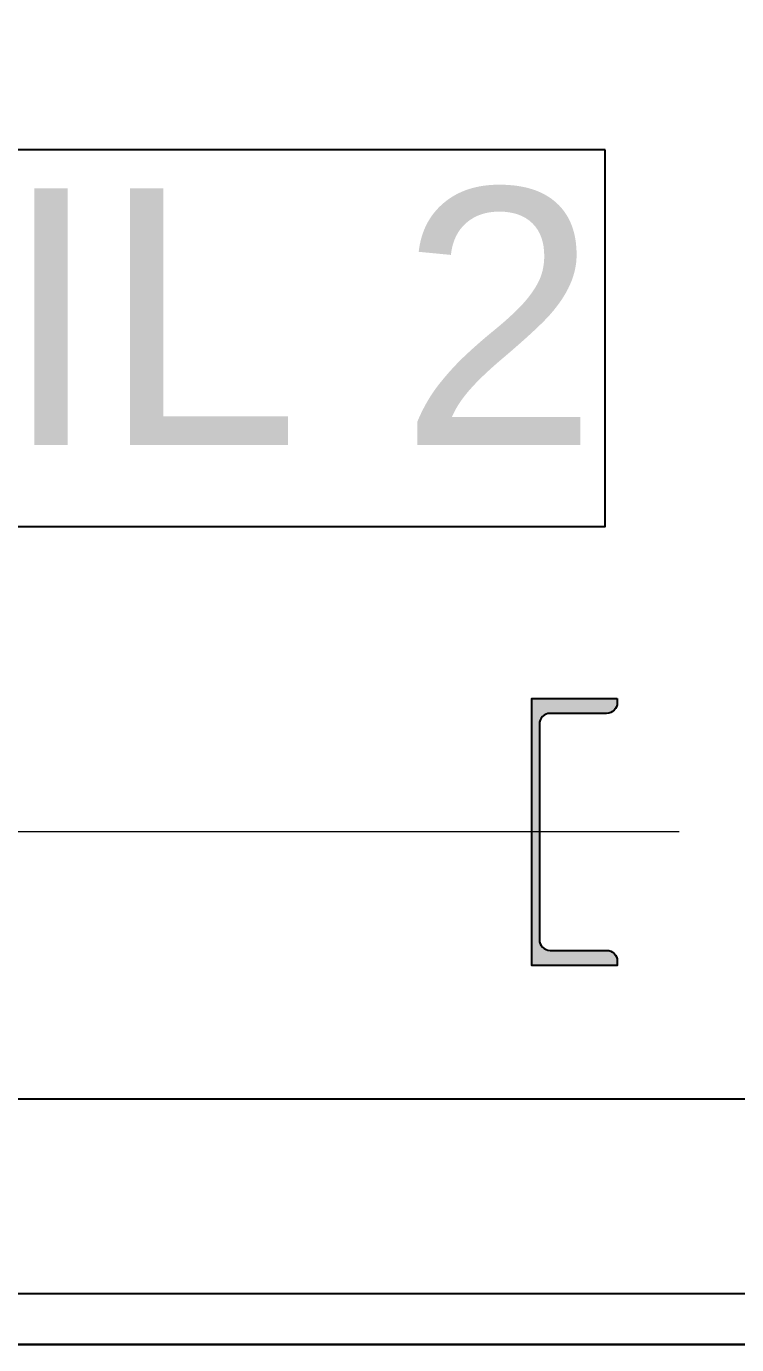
# Model space of a CAD drawing. Header units: millimetres. Extents: x 3470347 to 5996549, y -3470518 to 17149644.
# Drawn here: x 4861215 to 4861880, y 6611107 to 6612341 of the extents above; entities that cross this region are included whole.
import ezdxf
from ezdxf.enums import TextEntityAlignment as Align

# ---------------------------------------------------------------- set-up
doc = ezdxf.new("R2010")
doc.units = ezdxf.units.MM
doc.header["$MEASUREMENT"] = 0
doc.linetypes.add('CENTER', pattern=[50.8, 31.75, -6.35, 6.35, -6.35])
doc.layers.get('0').update_dxf_attribs({"linetype": 'CONTINUOUS', "lineweight": 25})
doc.layers.add('5', color=3, linetype='CONTINUOUS')
doc.layers.add('lintel', color=2, linetype='CONTINUOUS')
doc.layers.add('CENTER', color=8, linetype='CENTER', lineweight=0)
doc.styles.add('TITLE', font='arial.ttf')

msp = doc.modelspace()

# ---------------------------------------------------------------- hatches: boundary and pattern name
at = {"transparency": 33554559}
h = msp.add_hatch(color=1, dxfattribs=at)
h.dxf.hatch_style = 1
h.paths.add_polyline_path([(4861687.87, 6611712.26), (4861687.87, 6611462.26), (4861767.87, 6611462.26), (4861767.87, 6611466.36, 0.4142136), (4861757.87, 6611476.36), (4861704.97, 6611476.36, -0.4142136), (4861694.97, 6611486.36), (4861694.97, 6611688.16, -0.4142136), (4861704.97, 6611698.16), (4861757.87, 6611698.16, 0.4142136), (4861767.87, 6611708.16), (4861767.87, 6611712.26)])

# ---------------------------------------------------------------- linework, layer by layer
at = {"color": 8, "elevation": 0}
for points in [[(4832492.87, 6641107.26), (4832492.87, 6611107.26), (4862492.87, 6611107.26), (4862492.87, 6641107.26)], [(4832722.87, 6640877.26), (4832722.87, 6611337.26), (4862262.87, 6611337.26), (4862262.87, 6640877.26)]]:
    msp.add_lwpolyline(points, close=True, dxfattribs=at)
at = {"color": 1, "elevation": 0}
msp.add_lwpolyline([(4861767.87, 6611712.26), (4861767.87, 6611708.16, -0.4142136), (4861757.87, 6611698.16), (4861704.97, 6611698.16, 0.4142136), (4861694.97, 6611688.16), (4861694.97, 6611486.36, 0.4142136), (4861704.97, 6611476.36), (4861757.87, 6611476.36, -0.4142136), (4861767.87, 6611466.36), (4861767.87, 6611462.26), (4861687.87, 6611462.26), (4861687.87, 6611712.26)], format="xyb", close=True, dxfattribs=at)
at = {"color": 6, "linetype": 'ByBlock', "elevation": 0}
msp.add_lwpolyline([(4862093.7, 6611155.26), (4862093.7, 6611107.26), (4857119.87, 6611107.26), (4857119.87, 6611155.26)], close=True, dxfattribs=at)
at = {"layer": 'CENTER', "color": 8, "ltscale": 60}
msp.add_line((4864873.95, 6611587.26, 0), (4827811.52, 6611587.26, 0), dxfattribs=at)
at = {"layer": 'lintel', "color": 1, "linetype": 'ByBlock'}
msp.add_lwpolyline([(4861756.45, 6612225.73), (4860269.67, 6612225.73), (4860269.67, 6611873.04), (4861756.45, 6611873.04)], close=True, dxfattribs=at)

# ---------------------------------------------------------------- texts
at = {"layer": '5', "linetype": 'ByBlock', "style": 'TITLE'}
msp.add_text('DETAIL 2', height=240, dxfattribs=at).set_placement((4861023.62, 6612069.55), align=Align.MIDDLE_CENTER)

doc.saveas('drawing.dxf')
